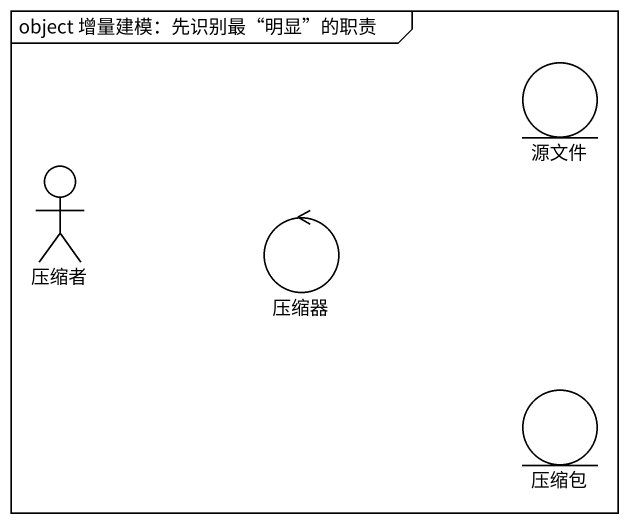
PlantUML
@startuml
mainframe object 增量建模：先识别最“明显”的职责
entity 源文件
actor 压缩者
control 压缩器
entity 压缩包
@enduml
